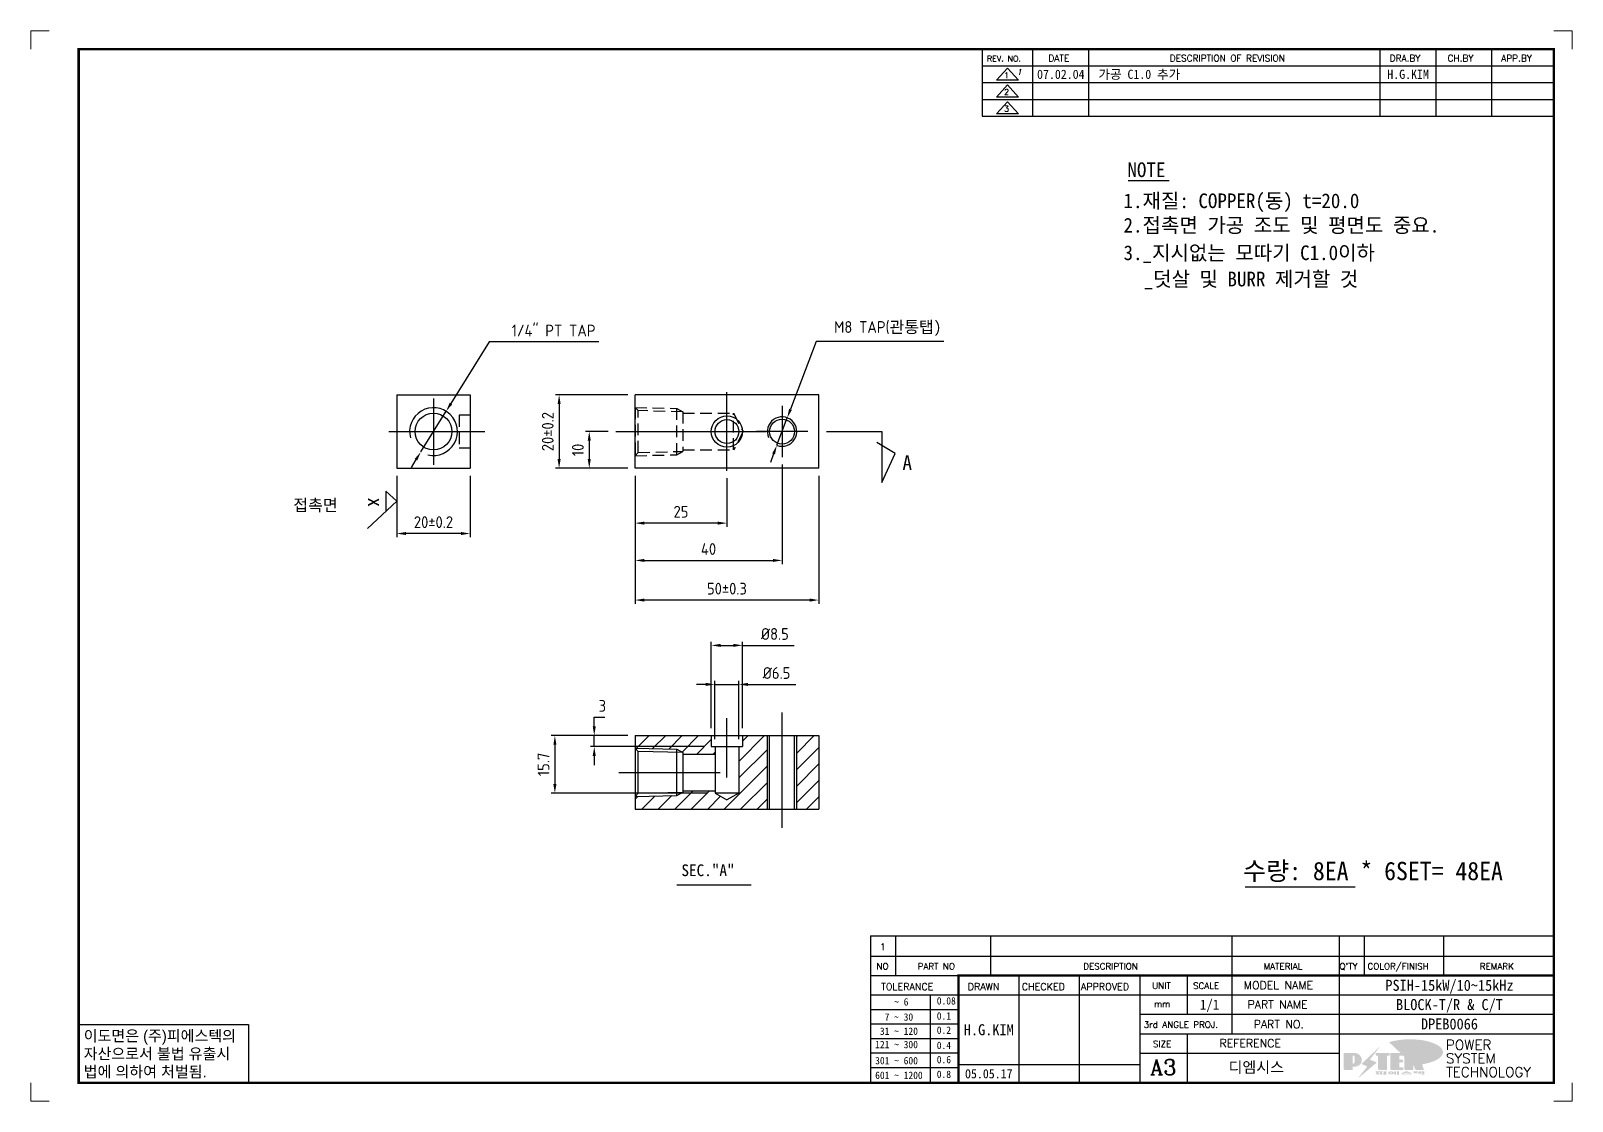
# Model space of a CAD drawing. Header units: millimetres. Extents: x 24815 to 37444, y -10619 to 6020.
# Drawn here: x 27372.4 to 27791.9, y -5322.6 to -5031.3 of the extents above; entities that cross this region are included whole.
import ezdxf
from ezdxf.enums import TextEntityAlignment as Align

# ---------------------------------------------------------------- set-up
doc = ezdxf.new("R2010")
doc.units = ezdxf.units.MM
doc.linetypes.add('CENTER', pattern=[50.8, 31.75, -6.35, 6.35, -6.35])
doc.linetypes.add('HIDDEN2', pattern=[4.7625, 3.175, -1.5875])
doc.layers.add('FORMAT-1', color=7, linetype='Continuous')
doc.layers.add('line', color=3, linetype='Continuous')
doc.styles.add('h1', font='')
doc.styles.add('HAN', font='')
doc.styles.add('RC', font='ROMANC.SHX')
doc.styles.add('ROMANT', font='romant')
doc.styles.add('RT', font='ROMANT.SHX', dxfattribs={"oblique": 15})
doc.styles.get("Standard").update_dxf_attribs({"font": 'ISOCP.SHX', "bigfont": 'WHGTXT.SHX'})
doc.styles.get('h1').set_extended_font_data('New Gulim')
doc.styles.get('HAN').set_extended_font_data('GulimChe')
doc.dimstyles.new('PSTEK-1', dxfattribs={"dimtxt": 3.2, "dimasz": 2.5, "dimexe": 1, "dimexo": 2, "dimgap": 1.5, "dimtad": 1, "dimtoh": 1, "dimrnd": 0.05, "dimzin": 9, "dimdsep": 46, "dimtxsty": 'Standard', "dimcen": 0, "dimclrt": 3, "dimadec": 1, "dimazin": 2, "dimtfac": 1, "dimtmove": 0, "dimatfit": 3, "dimfxl": 1, "dimtolj": 1, "dimtzin": 0, "dimarcsym": 0})

# ---------------------------------------------------------------- blocks, each defined once
blk = doc.blocks.new('*D1013')
at = {"color": 0, "lineweight": -2, "transparency": 16777216}
for p, q in [((27529.53, -5140.41), (27523.34, -5140.41)), ((27524.34, -5142.91), (27524.34, -5147.91)), ((27534.81, -5150.41), (27523.34, -5150.41))]:
    blk.add_line(p, q, dxfattribs=at)
at = {"color": 0, "transparency": 16777216}
for points in [[(27523.92, -5142.91), (27524.75, -5142.91), (27524.34, -5140.41)], [(27523.92, -5147.91), (27524.75, -5147.91), (27524.34, -5150.41)]]:
    blk.add_solid(points, dxfattribs=at)
at = {"layer": 'Defpoints', "color": 0, "transparency": 16777216}
for p in [(27531.53, -5140.41), (27524.34, -5150.41), (27536.81, -5150.41)]:
    blk.add_point(p, dxfattribs=at)
at = {"color": 3, "transparency": 16777216, "insert": (27521.24, -5145.41), "char_height": 3.2, "attachment_point": 5, "rotation": 90}
blk.add_mtext('\\A1;10', dxfattribs=at)
blk = doc.blocks.new('*D1014')
at = {"color": 0, "lineweight": -2, "transparency": 16777216}
for p, q in [((27534.81, -5130.41), (27515.14, -5130.41)), ((27516.14, -5132.91), (27516.14, -5147.91)), ((27534.81, -5150.41), (27515.14, -5150.41))]:
    blk.add_line(p, q, dxfattribs=at)
at = {"color": 0, "transparency": 16777216}
for points in [[(27515.72, -5132.91), (27516.55, -5132.91), (27516.14, -5130.41)], [(27515.72, -5147.91), (27516.55, -5147.91), (27516.14, -5150.41)]]:
    blk.add_solid(points, dxfattribs=at)
at = {"layer": 'Defpoints', "color": 0, "transparency": 16777216}
for p in [(27536.81, -5130.41), (27516.14, -5150.41), (27536.81, -5150.41)]:
    blk.add_point(p, dxfattribs=at)
at = {"color": 3, "transparency": 16777216, "insert": (27513.04, -5140.41), "char_height": 3.2, "attachment_point": 5, "rotation": 90}
blk.add_mtext('\\A1;20%%P0.2', dxfattribs=at)
blk = doc.blocks.new('*D1015')
at = {"color": 0, "lineweight": -2, "transparency": 16777216}
for p, q in [((27471.94, -5152.41), (27471.94, -5169.16)), ((27491.94, -5152.41), (27491.94, -5169.16)), ((27489.44, -5168.16), (27474.44, -5168.16))]:
    blk.add_line(p, q, dxfattribs=at)
at = {"color": 0, "transparency": 16777216}
for points in [[(27474.44, -5167.74), (27474.44, -5168.57), (27471.94, -5168.16)], [(27489.44, -5167.74), (27489.44, -5168.57), (27491.94, -5168.16)]]:
    blk.add_solid(points, dxfattribs=at)
at = {"layer": 'Defpoints', "color": 0, "transparency": 16777216}
for p in [(27471.94, -5150.41), (27491.94, -5150.41), (27471.94, -5168.16)]:
    blk.add_point(p, dxfattribs=at)
at = {"color": 3, "transparency": 16777216, "insert": (27481.94, -5165.06), "char_height": 3.2, "attachment_point": 5}
blk.add_mtext('\\A1;20%%P0.2', dxfattribs=at)
blk = doc.blocks.new('*D1016')
at = {"color": 0, "lineweight": -2, "transparency": 16777216}
for p, q in [((27536.81, -5152.41), (27536.81, -5166.32)), ((27561.81, -5153.12), (27561.81, -5166.32)), ((27559.31, -5165.32), (27539.31, -5165.32))]:
    blk.add_line(p, q, dxfattribs=at)
at = {"color": 0, "transparency": 16777216}
for points in [[(27539.31, -5164.91), (27539.31, -5165.74), (27536.81, -5165.32)], [(27559.31, -5164.91), (27559.31, -5165.74), (27561.81, -5165.32)]]:
    blk.add_solid(points, dxfattribs=at)
at = {"layer": 'Defpoints', "color": 0, "transparency": 16777216}
for p in [(27536.81, -5150.41), (27561.81, -5151.12), (27536.81, -5165.32)]:
    blk.add_point(p, dxfattribs=at)
at = {"color": 3, "transparency": 16777216, "insert": (27549.31, -5162.22), "char_height": 3.2, "attachment_point": 5}
blk.add_mtext('\\A1;25', dxfattribs=at)
blk = doc.blocks.new('*D1017')
at = {"color": 0, "lineweight": -2, "transparency": 16777216}
for p, q in [((27576.81, -5149.41), (27576.81, -5176.47)), ((27536.81, -5152.41), (27536.81, -5176.47)), ((27539.31, -5175.47), (27574.31, -5175.47))]:
    blk.add_line(p, q, dxfattribs=at)
at = {"color": 0, "transparency": 16777216}
for points in [[(27539.31, -5175.06), (27539.31, -5175.89), (27536.81, -5175.47)], [(27574.31, -5175.06), (27574.31, -5175.89), (27576.81, -5175.47)]]:
    blk.add_solid(points, dxfattribs=at)
at = {"layer": 'Defpoints', "color": 0, "transparency": 16777216}
for p in [(27536.81, -5150.41), (27576.81, -5147.41), (27576.81, -5175.47)]:
    blk.add_point(p, dxfattribs=at)
at = {"color": 3, "transparency": 16777216, "insert": (27556.81, -5172.37), "char_height": 3.2, "attachment_point": 5}
blk.add_mtext('\\A1;40', dxfattribs=at)
blk = doc.blocks.new('*D1018')
at = {"color": 0, "lineweight": -2, "transparency": 16777216}
for p, q in [((27536.81, -5152.41), (27536.81, -5187.26)), ((27586.81, -5152.41), (27586.81, -5187.26)), ((27584.31, -5186.26), (27539.31, -5186.26))]:
    blk.add_line(p, q, dxfattribs=at)
at = {"color": 0, "transparency": 16777216}
for points in [[(27539.31, -5185.85), (27539.31, -5186.68), (27536.81, -5186.26)], [(27584.31, -5185.85), (27584.31, -5186.68), (27586.81, -5186.26)]]:
    blk.add_solid(points, dxfattribs=at)
at = {"layer": 'Defpoints', "color": 0, "transparency": 16777216}
for p in [(27536.81, -5150.41), (27586.81, -5150.41), (27536.81, -5186.26)]:
    blk.add_point(p, dxfattribs=at)
at = {"color": 3, "transparency": 16777216, "insert": (27561.81, -5183.16), "char_height": 3.2, "attachment_point": 5}
blk.add_mtext('\\A1;50%%P0.3', dxfattribs=at)
blk = doc.blocks.new('*D1019')
at = {"color": 0, "lineweight": -2, "transparency": 16777216}
for p, q in [((27557.56, -5221.16), (27557.56, -5197.59)), ((27566.06, -5221.16), (27566.06, -5197.59)), ((27560.06, -5198.59), (27563.56, -5198.59)), ((27566.06, -5198.59), (27580.11, -5198.59))]:
    blk.add_line(p, q, dxfattribs=at)
at = {"color": 0, "transparency": 16777216}
for points in [[(27560.06, -5198.18), (27560.06, -5199.01), (27557.56, -5198.59)], [(27563.56, -5198.18), (27563.56, -5199.01), (27566.06, -5198.59)]]:
    blk.add_solid(points, dxfattribs=at)
at = {"layer": 'Defpoints', "color": 0, "transparency": 16777216}
for p in [(27557.56, -5198.59), (27557.56, -5223.16), (27566.06, -5223.16)]:
    blk.add_point(p, dxfattribs=at)
at = {"color": 3, "transparency": 16777216, "insert": (27574.86, -5195.49), "char_height": 3.2, "attachment_point": 5}
blk.add_mtext('\\A1;%%C8.5', dxfattribs=at)
blk = doc.blocks.new('*D1020')
at = {"color": 0, "lineweight": -2, "transparency": 16777216}
for p, q in [((27525.7, -5220.66), (27525.7, -5218.16)), ((27525.7, -5218.16), (27528.61, -5218.16)), ((27534.81, -5223.16), (27524.7, -5223.16)), ((27555.56, -5226.16), (27524.7, -5226.16)), ((27525.7, -5226.16), (27525.7, -5223.16)), ((27525.7, -5228.66), (27525.7, -5231.16))]:
    blk.add_line(p, q, dxfattribs=at)
at = {"color": 0, "transparency": 16777216}
for points in [[(27525.28, -5220.66), (27526.11, -5220.66), (27525.7, -5223.16)], [(27525.28, -5228.66), (27526.11, -5228.66), (27525.7, -5226.16)]]:
    blk.add_solid(points, dxfattribs=at)
at = {"layer": 'Defpoints', "color": 0, "transparency": 16777216}
for p in [(27525.7, -5223.16), (27536.81, -5223.16), (27557.56, -5226.16)]:
    blk.add_point(p, dxfattribs=at)
at = {"color": 3, "transparency": 16777216, "insert": (27527.9, -5215.06), "char_height": 3.2, "attachment_point": 5}
blk.add_mtext('\\A1;3', dxfattribs=at)
blk = doc.blocks.new('*D1021')
at = {"color": 0, "lineweight": -2, "transparency": 16777216}
for p, q in [((27556.06, -5209.22), (27553.56, -5209.22)), ((27558.56, -5224.16), (27558.56, -5208.22)), ((27558.56, -5209.22), (27565.06, -5209.22)), ((27565.06, -5224.16), (27565.06, -5208.22)), ((27567.56, -5209.22), (27580.55, -5209.22))]:
    blk.add_line(p, q, dxfattribs=at)
at = {"color": 0, "transparency": 16777216}
for points in [[(27556.06, -5208.8), (27556.06, -5209.63), (27558.56, -5209.22)], [(27567.56, -5208.8), (27567.56, -5209.63), (27565.06, -5209.22)]]:
    blk.add_solid(points, dxfattribs=at)
at = {"layer": 'Defpoints', "color": 0, "transparency": 16777216}
for p in [(27565.06, -5209.22), (27558.56, -5226.16), (27565.06, -5226.16)]:
    blk.add_point(p, dxfattribs=at)
at = {"color": 3, "transparency": 16777216, "insert": (27575.31, -5206.12), "char_height": 3.2, "attachment_point": 5}
blk.add_mtext('\\A1;%%C6.5', dxfattribs=at)
blk = doc.blocks.new('*D1022')
at = {"color": 0, "lineweight": -2, "transparency": 16777216}
for p, q in [((27534.81, -5223.16), (27513.98, -5223.16)), ((27514.98, -5225.66), (27514.98, -5236.33)), ((27556.56, -5238.83), (27513.98, -5238.83))]:
    blk.add_line(p, q, dxfattribs=at)
at = {"color": 0, "transparency": 16777216}
for points in [[(27514.57, -5225.66), (27515.4, -5225.66), (27514.98, -5223.16)], [(27514.57, -5236.33), (27515.4, -5236.33), (27514.98, -5238.83)]]:
    blk.add_solid(points, dxfattribs=at)
at = {"layer": 'Defpoints', "color": 0, "transparency": 16777216}
for p in [(27536.81, -5223.16), (27514.98, -5238.83), (27558.56, -5238.83)]:
    blk.add_point(p, dxfattribs=at)
at = {"color": 3, "transparency": 16777216, "insert": (27511.88, -5231), "char_height": 3.2, "attachment_point": 5, "rotation": 90}
blk.add_mtext('\\A1;15.7', dxfattribs=at)
blk = doc.blocks.new('*D1023')
at = {"color": 0, "lineweight": -2, "transparency": 16777216}
for p, q in [((27497.14, -5116.01), (27486.7, -5132.77)), ((27526.95, -5116.01), (27497.14, -5116.01)), ((27478.5, -5145.93), (27485.38, -5134.89)), ((27477.18, -5148.05), (27475.86, -5150.17))]:
    blk.add_line(p, q, dxfattribs=at)
at = {"color": 0, "transparency": 16777216}
for points in [[(27486.35, -5132.55), (27487.05, -5132.99), (27485.38, -5134.89)], [(27476.83, -5147.83), (27477.53, -5148.27), (27478.5, -5145.93)]]:
    blk.add_solid(points, dxfattribs=at)
at = {"layer": 'Defpoints', "color": 0, "transparency": 16777216}
for p in [(27485.38, -5134.89), (27478.5, -5145.93)]:
    blk.add_point(p, dxfattribs=at)
at = {"color": 3, "transparency": 16777216, "insert": (27514.64, -5112.91), "char_height": 3.2, "attachment_point": 5}
blk.add_mtext('\\A1;1/4" PT TAP', dxfattribs=at)
blk = doc.blocks.new('*D1024')
at = {"color": 0, "lineweight": -2, "transparency": 16777216}
for p, q in [((27586.09, -5115.9), (27579.11, -5134.33)), ((27620.87, -5115.9), (27586.09, -5115.9)), ((27575.4, -5144.15), (27578.23, -5136.67)), ((27574.51, -5146.49), (27573.63, -5148.83))]:
    blk.add_line(p, q, dxfattribs=at)
at = {"color": 0, "transparency": 16777216}
for points in [[(27578.72, -5134.18), (27579.5, -5134.48), (27578.23, -5136.67)], [(27574.12, -5146.34), (27574.9, -5146.64), (27575.4, -5144.15)]]:
    blk.add_solid(points, dxfattribs=at)
at = {"layer": 'Defpoints', "color": 0, "transparency": 16777216}
for p in [(27578.23, -5136.67), (27575.4, -5144.15)]:
    blk.add_point(p, dxfattribs=at)
at = {"color": 3, "transparency": 16777216, "insert": (27605.57, -5112.38), "char_height": 3.2, "attachment_point": 5}
blk.add_mtext('\\A1;M8 TAP({\\fGulimChe|b0|i0|c129|p49;관통탭)}', dxfattribs=at)
blk = doc.blocks.new('t3')
for p, q in [((0, 15.88), (46.25, 15.88)), ((0, 15.88), (0, 0)), ((46.25, 15.88), (46.25, 0)), ((0, 0), (46.25, 0))]:
    blk.add_line(p, q)
at = {"color": 1, "style": 'h1'}
for s, p in [('이도면은 (주)피에스텍의', (1.4, 11.29)), ('자산으로서 불법 유출시', (1.4, 6.41)), ('법에 의하여 처벌됨.', (1.4, 1.52))]:
    blk.add_text(s, height=3, dxfattribs=at).set_placement(p)
blk = doc.blocks.new('new LOGO')
at = {"layer": 'line'}
h = blk.add_hatch(color=1, dxfattribs=at)
h.paths.add_polyline_path([(41.5, 16.4), (54.3, 16.4, 1), (54.3, 82.9), (0, 82.9), (0, -0.1), (41.5, -0.1)])
h.paths.add_polyline_path([(41.5, 27.9), (41.5, 71.9), (43.6, 71.9, -0.414214), (54.6, 60.9), (54.6, 38.9, -0.414214), (43.6, 27.9)], flags=16)
h.paths.add_polyline_path([(214.7, 71.9), (227.5, 71.9), (227.5, 82.9), (159.7, 82.9), (159.7, 71.9), (172.5, 71.9), (172.5, -0.1), (214.7, -0.1)])
h.paths.add_polyline_path([(276, 37.4), (294.8, 37.4), (294.8, 49.1), (276, 49.1), (276, 71.9), (294.8, 71.9), (294.8, 82.9), (234.5, 82.9), (234.5, -0.1), (297, -0.1), (297, 10.9), (276, 10.9)])
h.paths.add_polyline_path([(347.2, 35.2), (359.7, -0.1), (400.5, -0.1), (379.6, 66.8), (399.7, 82.9), (380.6, 82.9), (347.2, 61.6), (347.2, 82.9), (305.5, 82.9), (305.5, -0.1), (347.2, -0.1)])
h = blk.add_hatch(color=250, dxfattribs=at)
h.paths.add_polyline_path([(44.5, 69.4), (46.6, 69.4, -0.129793), (52, 68, 0.221832), (43.6, 71.9), (41.5, 71.9), (41.5, 27.9), (43.6, 27.9, 0.02048), (44.5, 28)], flags=17)
h.paths.add_polyline_path([(44.5, 13.9), (57.3, 13.9, 0.72362), (77.1, 73.9, -0.679777), (54.3, 16.4), (41.5, 16.4), (41.5, -0.1), (3, -0.1), (3, -2.6), (44.5, -2.6)])
h.paths.add_polyline_path([(117.9, 14.2), (71.5, -44.4), (77.1, -39.6), (120.8, 15.6), (92, 28.9), (173.3, 106), (177.5, 111.4), (89.1, 27.6)])
h.paths.add_polyline_path([(162.7, 71.9), (162.7, 69.4), (172.5, 69.4), (172.5, 71.9)], flags=17)
h.paths.add_polyline_path([(217.7, 69.4), (230.5, 69.4), (230.5, 80.4), (227.5, 80.4), (227.5, 71.9), (214.7, 71.9), (214.7, -0.1), (175.5, -0.1), (175.5, -2.6), (217.7, -2.6)])
h.paths.add_polyline_path([(297.8, 46.6), (294.8, 46.6), (294.8, 37.4), (276, 37.4), (276, 10.9), (279, 10.9), (279, 34.9), (297.8, 34.9)])
h.paths.add_polyline_path([(300, 8.4), (297, 8.4), (297, -0.1), (237.5, -0.1), (237.5, -2.6), (300, -2.6)])
h.paths.add_polyline_path([(297.8, 80.4), (294.8, 80.4), (294.8, 71.9), (276, 71.9), (276, 49.1), (279, 49.1), (279, 69.4), (297.8, 69.4)])
h.paths.add_polyline_path([(350.2, 80.4), (347.2, 80.4), (347.2, 61.6), (350.2, 63.5)])
h.paths.add_polyline_path([(350.2, 26.7), (347.2, 35.2), (347.2, -0.1), (308.5, -0.1), (308.5, -2.6), (350.2, -2.6)])
h.paths.add_polyline_path([(402.7, 80.4), (396.5, 80.4), (379.6, 66.8), (400.5, -0.1), (361.8, -0.1), (362.7, -2.6), (403.5, -2.6), (382.6, 64.3)])
blk.add_hatch(color=5, dxfattribs=at).paths.add_polyline_path([(166.3, 35), (131, 49), (180.4, 112.7), (92, 28.9), (120.8, 15.6), (74.4, -43)])
h = blk.add_hatch(color=253, dxfattribs=at)
edge = h.paths.add_edge_path()
edge.add_ellipse((333.9, 86.4), major_axis=(-165.9, 0), ratio=0.39426, start_angle=111.51268, end_angle=334.46902)
edge.add_ellipse((314.1, 81.2), major_axis=(-153.7, 0), ratio=0.40699, start_angle=121.30662, end_angle=327.74369, ccw=False)
edge.add_line((394, 27.8), (394.7, 25.6))
h = blk.add_hatch(color=250, dxfattribs=at)
edge = h.paths.add_edge_path()
edge.add_ellipse((237.8, -17.6), major_axis=(-14.3, 0), ratio=0.526336, start_angle=192.2456, end_angle=269.07481)
edge.add_line((238.1, -10.1), (237.6, -10.1))
edge.add_ellipse((237.8, -17.6), major_axis=(-14.3, 0), ratio=0.526336, start_angle=270.92519, end_angle=449.07481)
edge.add_line((237.6, -25.1), (238.1, -25.1))
edge.add_ellipse((237.8, -17.6), major_axis=(-14.3, 0), ratio=0.526336, start_angle=450.92519, end_angle=527.7544)
edge.add_line((251.7, -19.2), (254.1, -19.2))
edge.add_line((254.1, -19.2), (254.1, -27.1))
edge.add_line((254.1, -27.1), (263.1, -27.1))
edge.add_line((263.1, -27.1), (263.1, -10.1))
edge.add_line((263.1, -10.1), (254.1, -10.1))
edge.add_line((254.1, -10.1), (254.1, -16))
edge.add_line((254.1, -16), (251.7, -16))
h.paths.add_polyline_path([(241, -16.4), (241, -18.7, -1), (234.4, -18.7), (234.4, -16.4, -1)], flags=16)
h.paths.add_polyline_path([(278.2, -10.1), (268.1, -10.1), (268.1, -27.1), (278.2, -27.1)])
h.paths.add_polyline_path([(310.3, -10.1), (310.3, -11.1, -0.157169), (289.3, -17.5), (294, -19.9, 0.128407), (316.3, -15.9, 0.128407), (338.6, -19.9), (343.3, -17.5, -0.157169), (322.2, -11.1), (322.2, -10.1)])
h.paths.add_polyline_path([(342.1, -25.1), (342.1, -22.3), (290.4, -22.3), (290.4, -25.1)])
h.paths.add_polyline_path([(352, -10.1), (352, -16.2, 0.414214), (354, -18.2), (378.7, -18.2), (378.7, -19.6), (390.2, -19.6), (390.2, -10.1), (378.7, -10.1), (378.7, -13.6), (374.7, -13.6), (374.7, -15.1), (378.7, -15.1), (378.7, -16.2), (364.7, -16.2), (364.7, -15.1), (371.2, -15.1), (371.2, -13.6), (364.7, -13.6), (364.7, -12.6), (374.7, -12.6), (374.7, -10.1)])
h.paths.add_polyline_path([(393.8, -10.1), (393.8, -19.6), (405, -19.6), (405, -10.1)])
h.paths.add_polyline_path([(405, -27.1), (405, -20.9), (356.8, -20.9), (356.8, -23), (391.8, -23), (391.8, -27.1)])
h.paths.add_polyline_path([(200.4, -10.1), (200.4, -22.3), (193.2, -22.3), (193.2, -12.6), (196.6, -12.6), (196.6, -10.1), (161, -10.1), (161, -12.6), (164.5, -12.6), (164.5, -22.3), (161, -22.3), (161, -25.1), (200.4, -25.1), (200.4, -27.1), (213.9, -27.1), (213.9, -10.1)])
h.paths.add_polyline_path([(182, -12.6), (175.6, -12.6), (175.6, -22.3), (182, -22.3)], flags=17)
blk = doc.blocks.new('format-3')
at = {"color": 3, "lineweight": 9}
for p, q in [((0, 286.3), (0, 291.3)), ((5, 291.3), (0, 291.3)), ((414.5, 291.3), (419.5, 291.3)), ((419.5, 286.3), (419.5, 291.3)), ((0, 5), (0, 0)), ((419.5, 5), (419.5, 0)), ((5, 0), (0, 0)), ((414.5, 0), (419.5, 0))]:
    blk.add_line(p, q, dxfattribs=at)
at = {"color": 180}
for p, q in [((258.97, 281.75), (258.97, 286.3)), ((272.71, 281.75), (272.71, 286.3)), ((287.94, 281.75), (287.94, 286.3)), ((367.22, 281.75), (367.22, 286.3)), ((382.45, 281.75), (382.45, 286.3)), ((397.61, 281.75), (397.61, 286.3)), ((258.97, 281.75), (414.5, 281.75)), ((228.5, 39.49), (228.5, 5)), ((228.5, 39.49), (414.5, 39.49)), ((235.29, 39.49), (235.29, 34.21)), ((261.24, 34.21), (261.24, 39.49)), ((326.9, 39.49), (326.9, 34.21)), ((356.11, 39.49), (356.11, 34.21)), ((362.93, 39.49), (362.93, 34.21)), ((384.48, 39.49), (384.48, 34.21)), ((228.5, 34.21), (252.48, 34.21)), ((268.96, 5), (268.96, 34.21)), ((285.45, 5), (285.45, 34.21)), ((301.94, 5), (301.94, 34.21)), ((314.72, 34.21), (314.72, 23.65)), ((326.9, 34.21), (326.9, 18.37)), ((356.11, 34.21), (356.11, 5)), ((228.5, 28.93), (252.48, 28.93)), ((244.89, 5.23), (244.89, 28.93)), ((252.48, 28.93), (414.5, 28.93)), ((228.5, 24.98), (252.48, 24.98)), ((228.5, 21.03), (252.48, 21.03)), ((301.94, 23.65), (414.5, 23.65)), ((228.5, 17.08), (252.48, 17.08)), ((301.94, 18.37), (414.5, 18.37)), ((314.72, 18.37), (314.72, 5)), ((228.5, 13.13), (252.48, 13.13)), ((301.94, 13.09), (356.11, 13.09)), ((228.5, 9.18), (252.48, 9.18)), ((252.48, 9.95), (301.94, 9.95))]:
    blk.add_line(p, q, dxfattribs=at)
at = {"const_width": 0.7}
blk.add_lwpolyline([(252.48, 5), (252.48, 34.21), (414.5, 34.21)], dxfattribs=at)
at = {"layer": 'FORMAT-1', "const_width": 0.7}
blk.add_lwpolyline([(13, 5), (13, 286.3), (414.5, 286.3), (414.5, 5)], close=True, dxfattribs=at)
blk.add_blockref('t3', (13, 5))
at = {"xscale": 0.05400000000000027, "yscale": 0.05400000000000027, "zscale": 0.05400000000000027}
blk.add_blockref('new LOGO', (357.35, 8.65), dxfattribs=at)
at = {"color": 2}
for s, height, style, p in [('REV. NO.', 1.56, 'RC', (260.23, 282.95)), ('DATE', 1.788, 'RC', (276.95, 282.94)), ('DESCRIPTION OF REVISION', 1.7875, 'RC', (309.98, 282.94)), ('DRA.BY', 1.788, 'RC', (369.83, 282.94)), ('CH.BY', 1.788, 'RC', (385.59, 282.94)), ('APP.BY', 1.788, 'RC', (400.18, 282.94)), ('COLOR/FINISH', 1.7424, 'RC', (363.8, 35.83)), ('NO', 1.742, 'RC', (230.16, 35.83)), ('PART NO', 1.742, 'RC', (241.36, 35.83)), ('DESCRIPTION', 1.7424, 'RC', (286.43, 35.83)), ('MATERIAL', 1.742, 'RC', (335.52, 35.83)), ("Q'TY", 1.742, 'RC', (356.17, 35.83)), ('REMARK', 1.742, 'RC', (394.37, 35.83)), (' TOLERANCE', 1.9, 'RC', (230.11, 30.22)), ('DRAWN', 1.9, 'RC', (255, 30.22)), ('CHECKED', 1.9, 'RC', (269.71, 30.22)), ('APPROVED', 1.9, 'RC', (285.8, 30.22)), ('UNIT', 1.742, 'RC', (305.19, 30.55)), ('SCALE', 1.742, 'RC', (316.32, 30.55)), ('MODEL NAME', 2.178, 'RC', (330.12, 30.46)), ('    ~ 6', 2, 'HAN', (229.8, 26.03)), ('0.08', 2, 'HAN', (246.57, 26.31)), ('mm', 1.742, 'RC', (305.67, 25.56)), ('PART NAME', 2.178, 'RC', (331.17, 25.24)), ('  7 ~ 30', 2, 'HAN', (229.8, 21.91)), ('0.1', 2, 'HAN', (246.57, 22.2)), ('3rd ANGLE PROJ.', 1.7424, 'RC', (302.87, 19.97)), ('PART NO.', 2.178, 'RC', (332.84, 19.85)), (' 31 ~ 120', 2, 'HAN', (229.8, 18.04)), ('0.2', 2, 'HAN', (246.57, 18.32)), ('REFERENCE', 2.178, 'RC', (323.52, 14.69)), ('121 ~ 300', 2, 'HAN', (229.8, 14.42)), ('0.4', 2, 'HAN', (246.57, 14.2)), ('SIZE', 1.742, 'RC', (305.39, 14.71)), ('301 ~ 600', 2, 'HAN', (229.8, 10.04)), ('0.6', 2, 'HAN', (246.57, 10.32)), ('601 ~ 1200', 2, 'HAN', (229.8, 6.05)), ('0.8', 2, 'HAN', (246.57, 6.33))]:
    blk.add_text(s, height=height, dxfattribs=dict(at, style=style)).set_placement(p)
at = {"style": 'ROMANT'}
for s, p in [('POWER', (385.15, 13.96)), ('SYSTEM', (385.15, 10.31)), ('TECHNOLOGY', (385.15, 6.56))]:
    blk.add_text(s, height=2.7, dxfattribs=at).set_placement(p)
at = {"color": 2, "lineweight": 25, "style": 'RC'}
blk.add_text('A3', height=4.182, dxfattribs=at).set_placement((304.61, 7.14))
at = {"style": 'HAN'}
for tag, height, p in [('MODEL-NAME', 3, (386.1, 31.53)), ('SCALE', 2.7, (320.81, 26.29)), ('PART-NAME', 3, (386.1, 26.29)), ('CH-BY', 3, (277.21, 19.44)), ('PART-NO', 3, (386.1, 21.01)), ('DRA-BY', 3, (260.72, 19.44)), ('APP-BY', 3, (293.7, 19.44)), ('DRA-DATE', 2.5, (260.72, 7.47)), ('CH-DATE', 2.5, (277.21, 7.47)), ('APP-DATE', 2.5, (293.7, 7.47)), ('관련업체', 3, (333.52, 9.26))]:
    blk.add_attdef(tag, text='', height=height, dxfattribs=at).set_placement(p, align=Align.MIDDLE_CENTER)
blk = doc.blocks.new('no3')
at = {"color": 180}
for p, q in [((0, 5.5), (0, 0)), ((0, 5.5), (186, 5.5)), ((6.79, 5.5), (6.79, 0)), ((32.74, 0.11), (32.74, 5.5)), ((98.4, 5.5), (98.4, 0)), ((127.61, 5.5), (127.61, 0)), ((134.43, 5.5), (134.43, 0)), ((155.98, 5.5), (155.98, 0))]:
    blk.add_line(p, q, dxfattribs=at)
at = {"color": 2, "style": 'HAN'}
for tag, p in [('PART-NO', (19.76, 2.75)), ('MATERIAL', (111.38, 2.75)), ("Q'TY", (131.02, 2.75)), ('COLOR/FINISH', (145.2, 2.75)), ('REMARK', (170.76, 2.75))]:
    blk.add_attdef(tag, text='', height=2.9, dxfattribs=at).set_placement(p, align=Align.MIDDLE_CENTER)
blk.add_attdef('DESCRIPTION', text='', height=2.9, dxfattribs=at).set_placement((34.51, 2.75), align=Align.MIDDLE_LEFT)
at = {"color": 2, "style": 'RT', "oblique": 15}
blk.add_attdef('NO', text='', height=1.74, dxfattribs=at).set_placement((3.38, 2.51), align=Align.MIDDLE_CENTER)
blk = doc.blocks.new('re3')
at = {"color": 180}
for p, q in [((0, 0), (0, -4.55)), ((6.87, -0.64), (3.86, -3.91)), ((9.88, -3.91), (3.86, -3.91)), ((6.87, -0.64), (9.88, -3.91)), ((13.74, -4.55), (13.74, 0)), ((28.97, -4.55), (28.97, 0)), ((108.25, -4.55), (108.25, 0)), ((123.49, -4.55), (123.49, 0)), ((138.64, -4.55), (138.64, 0)), ((0, -4.55), (155.53, -4.55))]:
    blk.add_line(p, q, dxfattribs=at)
at = {"color": 2, "style": 'RC', "oblique": 15}
blk.add_attdef('REV.NO', text='', height=1.56, dxfattribs=at).set_placement((6.59, -2.56), align=Align.MIDDLE_CENTER)
blk.add_attdef('-1', text='', height=1.56, dxfattribs=at).set_placement((9.37, -1.66), align=Align.MIDDLE_LEFT)
at = {"color": 2, "style": 'HAN'}
for tag, p in [('REV.-DATE', (21.36, -2.28)), ('DRA.BY', (115.87, -2.28)), ('CH.BY', (131.07, -2.28)), ('APP.BY', (147.09, -2.28))]:
    blk.add_attdef(tag, text='', height=2.5, dxfattribs=at).set_placement(p, align=Align.MIDDLE_CENTER)
blk.add_attdef('DESCRIPTION-OF-REVISION', text='', height=2.5, dxfattribs=at).set_placement((31.61, -2.28), align=Align.MIDDLE_LEFT)

msp = doc.modelspace()

# ---------------------------------------------------------------- hatches: boundary and pattern name
h = msp.add_hatch()
h.set_pattern_fill('ANSI31', color=256, style=0)
h.set_pattern_definition([(45, (31012.3763, 29365.1615), (-2.24506403, 2.24506403), [])])
h.paths.add_polyline_path([(27536.81178, -5223.15728), (27536.81178, -5226.57878), (27548.21178, -5226.87253), (27549.77926, -5227.77751), (27549.77926, -5228.15728), (27558.56178, -5228.15728), (27558.56178, -5226.15728), (27557.56178, -5226.15728), (27557.56178, -5223.15728)], flags=17)
h.paths.add_polyline_path([(27549.77926, -5238.15728), (27549.77926, -5238.53704), (27548.21178, -5239.44203), (27536.81178, -5239.73578), (27536.81178, -5243.15728), (27572.81178, -5243.15728), (27572.81178, -5223.15728), (27566.06178, -5223.15728), (27566.06178, -5226.15728), (27565.06178, -5226.15728), (27565.06178, -5238.83283), (27561.81178, -5240.6052), (27558.56178, -5238.83283), (27558.56178, -5238.15728)])
h.paths.add_polyline_path([(27586.81178, -5223.15728), (27580.81178, -5223.15728), (27580.81178, -5243.15728), (27586.81178, -5243.15728)])

# ---------------------------------------------------------------- linework, layer by layer
for p, q in [((27670.97757, -5072.11192), (27682.18505, -5072.11192)), ((27588.9017, -5140.41064), (27603.98237, -5140.41064)), ((27603.98237, -5140.41064), (27603.98237, -5154.22736)), ((27607.55835, -5146.41319), (27602.56858, -5143.33742)), ((27603.98237, -5154.22736), (27607.55835, -5146.41319)), ((27468.96947, -5156.59099), (27468.96947, -5162.14283)), ((27536.81178, -5226.57878), (27536.81178, -5239.73578)), ((27537.69539, -5227.46239), (27536.81178, -5226.57878)), ((27548.21178, -5239.44203), (27548.21178, -5226.87253)), ((27572.81178, -5243.15728), (27572.81178, -5223.15728)), ((27580.81178, -5243.15728), (27580.81178, -5223.15728)), ((27537.69539, -5238.85216), (27537.69539, -5227.46239)), ((27549.77926, -5227.77751), (27549.77926, -5238.53704)), ((27536.81178, -5239.73578), (27537.69539, -5238.85216)), ((27548.21914, -5263.75789), (27568.3987, -5263.75789)), ((27702.84605, -5264.34589), (27732.79709, -5264.34589))]:
    msp.add_line(p, q)
at = {"color": 1}
for p, q in [((27471.93958, -5130.41064), (27471.93958, -5150.41064)), ((27471.93958, -5130.41064), (27491.93958, -5130.41064)), ((27491.93958, -5130.41064), (27491.93958, -5150.41064)), ((27536.81178, -5150.41064), (27536.81178, -5130.41064)), ((27586.81178, -5130.41064), (27536.81178, -5130.41064)), ((27586.81178, -5150.41064), (27586.81178, -5130.41064)), ((27471.93958, -5150.41064), (27491.93958, -5150.41064)), ((27586.81178, -5150.41064), (27536.81178, -5150.41064)), ((27536.81178, -5223.15728), (27586.81178, -5223.15728)), ((27536.81178, -5223.15728), (27536.81178, -5243.15728)), ((27557.56178, -5223.15728), (27557.56178, -5226.15728)), ((27557.56178, -5226.15728), (27566.06178, -5226.15728)), ((27558.56178, -5226.15728), (27558.56178, -5238.83283)), ((27565.06178, -5226.15728), (27565.06178, -5238.83283)), ((27566.06178, -5223.15728), (27566.06178, -5226.15728)), ((27586.81178, -5223.15728), (27586.81178, -5243.15728)), ((27549.77926, -5228.15728), (27558.56178, -5228.15728)), ((27549.77926, -5238.15728), (27558.56178, -5238.15728)), ((27558.56178, -5238.83283), (27561.81178, -5240.6052)), ((27565.06178, -5238.83283), (27558.56178, -5238.83283)), ((27565.06178, -5238.83283), (27561.81178, -5240.6052)), ((27536.81178, -5243.15728), (27586.81178, -5243.15728))]:
    msp.add_line(p, q, dxfattribs=at)
at = {"color": 2, "linetype": 'CENTER', "ltscale": 3}
for p, q in [((27561.81178, -5151.12341), (27561.81178, -5129.69787)), ((27481.93958, -5131.38502), (27481.93958, -5149.43626)), ((27576.81178, -5133.41064), (27576.81178, -5147.41064)), ((27469.82997, -5140.41064), (27495.90465, -5140.41064)), ((27531.53166, -5140.41064), (27551.92925, -5140.41064)), ((27551.09901, -5140.41064), (27572.52455, -5140.41064)), ((27583.81178, -5140.41064), (27569.81178, -5140.41064)), ((27561.81178, -5234.51171), (27561.81178, -5218.39486)), ((27576.81178, -5248.26643), (27576.81178, -5216.82247)), ((27532.38502, -5233.15728), (27559.93879, -5233.15728))]:
    msp.add_line(p, q, dxfattribs=at)
at = {"linetype": 'HIDDEN2'}
for p, q in [((27536.81178, -5133.83214), (27536.81178, -5146.98914)), ((27537.69539, -5134.71575), (27536.81178, -5133.83214)), ((27548.21178, -5146.69539), (27548.21178, -5134.12589)), ((27488.93958, -5135.91064), (27488.93958, -5144.91064)), ((27491.93958, -5135.91064), (27488.93958, -5135.91064)), ((27537.69539, -5146.10553), (27537.69539, -5134.71575)), ((27549.77926, -5135.03087), (27537.69539, -5134.71575)), ((27549.77926, -5135.03087), (27549.77926, -5145.79041)), ((27549.77926, -5135.41064), (27563.59647, -5135.41064)), ((27563.59647, -5135.41064), (27566.2321, -5140.41064)), ((27563.59647, -5145.41064), (27563.59647, -5135.41064)), ((27566.2321, -5140.41064), (27563.59647, -5145.41064)), ((27491.93958, -5144.91064), (27488.93958, -5144.91064)), ((27536.81178, -5146.98914), (27537.69539, -5146.10553)), ((27537.69539, -5146.10553), (27549.77926, -5145.79041)), ((27549.77926, -5145.41064), (27563.59647, -5145.41064))]:
    msp.add_line(p, q, dxfattribs=at)
at = {"color": 2}
msp.add_line((27536.81178, -5224.75728), (27536.81178, -5239.05728), dxfattribs=at)
at = {"color": 3}
for p, q in [((27573.41178, -5243.15728), (27573.41178, -5223.15728)), ((27580.21178, -5243.15728), (27580.21178, -5223.15728)), ((27549.77926, -5227.77751), (27537.69539, -5227.46239)), ((27537.69539, -5238.85216), (27549.77926, -5238.53704))]:
    msp.add_line(p, q, dxfattribs=at)
at = {"linetype": 'HIDDEN2'}
for points in [[(27536.81178, -5133.83214), (27548.21178, -5134.12589), (27549.77926, -5135.03087)], [(27536.81178, -5146.98914), (27548.21178, -5146.69539), (27549.77926, -5145.79041)]]:
    msp.add_lwpolyline(points, dxfattribs=at)
for points in [[(27463.97495, -5166.8108), (27471.93958, -5159.36691)], [(27468.96947, -5156.59099), (27471.93958, -5159.36691)], [(27536.81178, -5226.57878), (27548.21178, -5226.87253), (27549.77926, -5227.77751)], [(27536.81178, -5239.73578), (27548.21178, -5239.44203), (27549.77926, -5238.53704)]]:
    msp.add_lwpolyline(points)
at = {"color": 3}
for centre, radius in [((27481.93958, -5140.41064), 5), ((27576.81178, -5140.41064), 3.4)]:
    msp.add_circle(centre, radius, dxfattribs=at)
at = {"color": 1}
for radius in [4.25, 3.25]:
    msp.add_circle((27561.81178, -5140.41064), radius, dxfattribs=at)
for centre, radius, start, end in [((27481.93958, -5140.41064), 6.5, 256.7549292, 195.2476686), ((27576.81178, -5140.41064), 4, 250.3437662, 203.5290984)]:
    msp.add_arc(centre, radius, start, end)

# ---------------------------------------------------------------- block references
msp.add_blockref('format-3', (27372.35388, -5322.64122)).add_auto_attribs({'DRA-DATE': '05.05.17', 'DRA-BY': 'H.G.KIM', 'MODEL-NAME': 'PSIH-15kW/10~15kHz', 'PART-NAME': 'BLOCK-T/R & C/T', 'PART-NO': 'DPEB0066', 'SCALE': '1/1', '관련업체': '디엠시스'})
ref = msp.add_blockref('re3', (27631.31968, -5040.89122))
ref.add_attrib('DRA.BY', 'H.G.KIM', dxfattribs={"color": 2, "height": 2.5, "style": 'HAN'}).set_placement((27747.18982, -5043.16622), align=Align.MIDDLE_CENTER)
ref.add_attrib('DESCRIPTION-OF-REVISION', '가공 C1.0 추가', dxfattribs={"color": 2, "height": 2.5, "style": 'HAN'}).set_placement((27662.93227, -5043.16622), align=Align.MIDDLE_LEFT)
ref.add_attrib('REV.-DATE', '07.02.04', dxfattribs={"color": 2, "height": 2.5, "style": 'HAN'}).set_placement((27652.67799, -5043.16622), align=Align.MIDDLE_CENTER)
ref.add_attrib('-1', '1', dxfattribs={"color": 2, "height": 1.56, "style": 'RC', "oblique": 15}).set_placement((27640.68878, -5042.55081), align=Align.MIDDLE_LEFT)
ref.add_attrib('REV.NO', '1', dxfattribs={"color": 2, "height": 1.56, "style": 'RC'}).set_placement((27637.90809, -5043.44853), align=Align.MIDDLE_CENTER)
ref = msp.add_blockref('re3', (27631.31968, -5045.44122))
ref.add_attrib('REV.NO', '2', dxfattribs={"color": 2, "height": 1.56, "style": 'RC'}).set_placement((27637.90809, -5047.99853), align=Align.MIDDLE_CENTER)
ref = msp.add_blockref('re3', (27631.31968, -5049.99122))
ref.add_attrib('REV.NO', '3', dxfattribs={"color": 2, "height": 1.56, "style": 'RC'}).set_placement((27637.90809, -5052.54853), align=Align.MIDDLE_CENTER)
ref = msp.add_blockref('no3', (27600.85388, -5283.14697))
ref.add_attrib('NO', '1', dxfattribs={"color": 2, "height": 1.74, "style": 'RT'}).set_placement((27604.2384, -5280.64008), align=Align.MIDDLE_CENTER)

# ---------------------------------------------------------------- texts
at = {"color": 2, "style": 'HAN'}
for s, height, p in [('NOTE', 4, (27670.80651, -5071.14715)), ('1.재질: COPPER(동) t=20.0', 4, (27669.7503, -5079.59619)), ('2.접촉면 가공 조도 및 평면도 중요.', 4, (27669.7503, -5086.24085)), ('3._지시없는 모따기 C1.0이하', 4, (27669.7503, -5093.7397)), ('_덧살 및 BURR 제거할 것', 4, (27675.22191, -5100.88965)), ('접촉면', 3.2, (27443.78906, -5162.032)), ('SEC."A"', 3.2, (27549.41836, -5261.39746)), ('수량: 8EA * 6SET= 48EA', 5, (27702.28297, -5262.4965))]:
    msp.add_text(s, height=height, dxfattribs=at).set_placement(p)
at = {"color": 3, "style": 'HAN'}
msp.add_text('A', height=4, dxfattribs=at).set_placement((27609.58894, -5150.85268))
at = {"color": 2, "style": 'HAN'}
msp.add_text('x', height=4, rotation=270, dxfattribs=at).set_placement((27464.16011, -5158.3405))

# ---------------------------------------------------------------- dimensions: what is measured, and where the dimension line sits
for p1, p2, text, picture, middle in [((27478.50231, -5145.92745), (27485.37684, -5134.89383), '1/4" PT TAP', '*D1023', (27514.64094, -5116.01241)), ((27575.39579, -5144.15163), (27578.22777, -5136.66965), 'M8 TAP({\\fGulimChe|b0|i0|c129|p49;관통탭)}', '*D1024', (27605.56614, -5115.89536))]:
    dim = msp.add_diameter_dim_2p(p1=p1, p2=p2, text=text, dimstyle='PSTEK-1')
    dim.commit()
    dim.dimension.update_dxf_attribs({"geometry": picture, "text_midpoint": middle, "dimtype": 163})
dim = msp.add_linear_dim(base=(27516.13588, -5150.41064), p1=(27536.81178, -5130.41064), p2=(27536.81178, -5150.41064), angle=90, text='<>%%P0.2', dimstyle='PSTEK-1')
dim.commit()
dim.dimension.update_dxf_attribs({"geometry": '*D1014', "text_midpoint": (27513.03557, -5140.41064)})
for base, p1, p2, picture, middle in [((27524.33636, -5150.41064), (27531.53166, -5140.41064), (27536.81178, -5150.41064), '*D1013', (27521.23636, -5145.41064)), ((27525.69816, -5223.15728), (27557.56178, -5226.15728), (27536.81178, -5223.15728), '*D1020', (27527.90443, -5215.05728)), ((27514.98335, -5238.83283), (27536.81178, -5223.15728), (27558.56178, -5238.83283), '*D1022', (27511.88335, -5230.99506))]:
    dim = msp.add_linear_dim(base=base, p1=p1, p2=p2, angle=90, dimstyle='PSTEK-1')
    dim.commit()
    dim.dimension.update_dxf_attribs({"geometry": picture, "text_midpoint": middle})
for base, p1, p2, text, picture, middle in [((27471.93958, -5168.15833), (27491.93958, -5150.41064), (27471.93958, -5150.41064), '<>%%P0.2', '*D1015', (27481.93958, -5165.05801)), ((27536.81178, -5186.26489), (27586.81178, -5150.41064), (27536.81178, -5150.41064), '<>%%P0.3', '*D1018', (27561.81178, -5183.16489)), ((27565.06178, -5209.21516), (27558.56178, -5226.15728), (27565.06178, -5226.15728), '%%C<>', '*D1021', (27575.30805, -5206.11516))]:
    dim = msp.add_linear_dim(base=base, p1=p1, p2=p2, text=text, dimstyle='PSTEK-1')
    dim.commit()
    dim.dimension.update_dxf_attribs({"geometry": picture, "text_midpoint": middle})
for base, p1, p2, picture, middle in [((27576.81178, -5175.47332), (27536.81178, -5150.41064), (27576.81178, -5147.41064), '*D1017', (27556.81178, -5172.37332)), ((27536.81178, -5165.32319), (27561.81178, -5151.12341), (27536.81178, -5150.41064), '*D1016', (27549.31178, -5162.22287))]:
    dim = msp.add_linear_dim(base=base, p1=p1, p2=p2, dimstyle='PSTEK-1')
    dim.commit()
    dim.dimension.update_dxf_attribs({"geometry": picture, "text_midpoint": middle})
dim = msp.add_linear_dim(base=(27557.56178, -5198.59338), p1=(27566.06178, -5223.15728), p2=(27557.56178, -5223.15728), text='%%C<>', dimstyle='PSTEK-1')
dim.commit()
dim.dimension.update_dxf_attribs({"geometry": '*D1019', "text_midpoint": (27574.86178, -5198.59338), "dimtype": 160})

doc.saveas('drawing.dxf')
